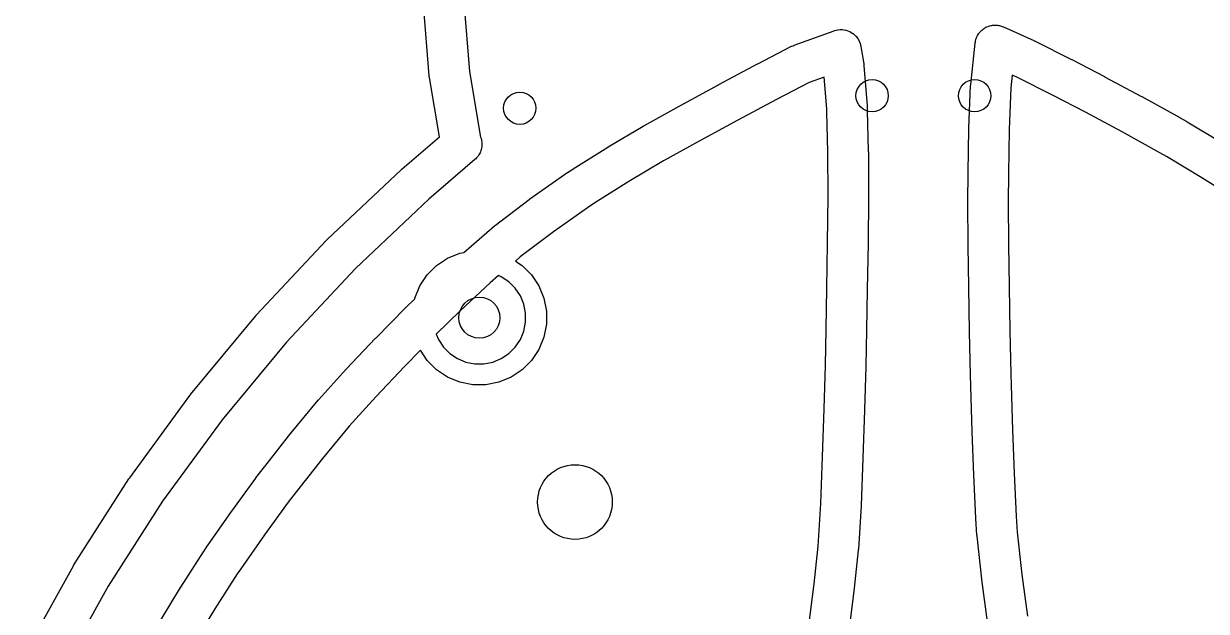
# Model space of a CAD drawing. Extents: x 4.86 to 6.83, y -5.61 to -2.67.
# Drawn here: x 4.969 to 6.122, y -4.105 to -3.532 of the extents above; entities that cross this region are included whole.
import ezdxf

# ---------------------------------------------------------------- set-up
doc = ezdxf.new("R2010")
doc.units = 0
doc.header["$MEASUREMENT"] = 0
doc.layers.add('BLACK', color=7, linetype='CONTINUOUS')

msp = doc.modelspace()

# ---------------------------------------------------------------- linework, layer by layer
at = {"layer": 'BLACK', "linetype": 'CONTINUOUS'}
for p, q in [((5.36441, -3.58283), (5.3589, -3.51326)), ((5.39822, -3.51104), (5.40358, -3.57883)), ((5.72038, -3.55305), (5.75942, -3.53899)), ((5.75942, -3.53899), (5.75968, -3.5389)), ((5.75968, -3.5389), (5.7614, -3.53849)), ((5.7614, -3.53849), (5.76311, -3.53806)), ((5.76311, -3.53806), (5.76327, -3.53805)), ((5.76327, -3.53805), (5.76341, -3.53801)), ((5.76341, -3.53801), (5.76518, -3.53794)), ((5.76518, -3.53794), (5.76695, -3.53785)), ((5.76695, -3.53785), (5.7671, -3.53787)), ((5.7671, -3.53787), (5.76725, -3.53786)), ((5.76725, -3.53786), (5.769, -3.53814)), ((5.769, -3.53814), (5.77075, -3.53839)), ((5.77075, -3.53839), (5.7709, -3.53844)), ((5.7709, -3.53844), (5.77105, -3.53847)), ((5.77105, -3.53847), (5.77271, -3.53908)), ((5.77271, -3.53908), (5.77438, -3.53966)), ((5.77438, -3.53966), (5.77451, -3.53974)), ((5.77451, -3.53974), (5.77465, -3.53979)), ((5.77465, -3.53979), (5.77617, -3.54071)), ((5.77617, -3.54071), (5.77769, -3.54161)), ((5.90046, -3.54167), (5.901, -3.54106)), ((5.901, -3.54106), (5.90146, -3.54039)), ((5.90146, -3.54039), (5.90226, -3.53962)), ((5.90226, -3.53962), (5.903, -3.53878)), ((5.903, -3.53878), (5.90364, -3.53829)), ((5.90364, -3.53829), (5.90423, -3.53772)), ((5.90423, -3.53772), (5.90516, -3.53712)), ((5.90516, -3.53712), (5.90605, -3.53644)), ((5.90605, -3.53644), (5.90678, -3.53608)), ((5.90678, -3.53608), (5.90746, -3.53564)), ((5.90746, -3.53564), (5.90849, -3.53523)), ((5.90849, -3.53523), (5.90949, -3.53474)), ((5.90949, -3.53474), (5.91027, -3.53453)), ((5.91027, -3.53453), (5.91103, -3.53423)), ((5.91103, -3.53423), (5.91213, -3.53403)), ((5.91213, -3.53403), (5.9132, -3.53374)), ((5.9132, -3.53374), (5.91401, -3.53368)), ((5.91401, -3.53368), (5.91481, -3.53354)), ((5.91481, -3.53354), (5.91592, -3.53355)), ((5.91592, -3.53355), (5.91703, -3.53348)), ((5.91703, -3.53348), (5.91784, -3.53358)), ((5.91784, -3.53358), (5.91865, -3.53359)), ((5.91865, -3.53359), (5.91974, -3.53382)), ((5.91974, -3.53382), (5.92084, -3.53396)), ((5.92084, -3.53396), (5.92161, -3.53422)), ((5.92161, -3.53422), (5.92241, -3.53439)), ((5.92241, -3.53439), (5.92343, -3.53483)), ((5.92343, -3.53483), (5.92449, -3.53518)), ((5.92449, -3.53518), (5.95415, -3.54845)), ((5.7193, -3.55356), (5.72038, -3.55305)), ((5.77769, -3.54161), (5.7778, -3.54171)), ((5.7778, -3.54171), (5.77793, -3.54179)), ((5.77793, -3.54179), (5.77924, -3.54299)), ((5.77924, -3.54299), (5.78056, -3.54417)), ((5.78056, -3.54417), (5.78065, -3.54429)), ((5.78065, -3.54429), (5.78076, -3.54439)), ((5.78076, -3.54439), (5.78181, -3.54582)), ((5.78181, -3.54582), (5.78287, -3.54723)), ((5.78287, -3.54723), (5.78294, -3.54737)), ((5.78294, -3.54737), (5.78303, -3.54749)), ((5.78303, -3.54749), (5.78378, -3.5491)), ((5.78378, -3.5491), (5.78455, -3.55069)), ((5.78455, -3.55069), (5.78459, -3.55084)), ((5.78459, -3.55084), (5.78465, -3.55098)), ((5.78465, -3.55098), (5.78508, -3.55269)), ((5.78508, -3.55269), (5.78552, -3.55441)), ((5.89264, -3.59131), (5.89687, -3.55109)), ((5.89687, -3.55109), (5.89691, -3.55082)), ((5.89691, -3.55082), (5.89714, -3.54973)), ((5.89714, -3.54973), (5.89729, -3.54863)), ((5.89729, -3.54863), (5.89756, -3.54786)), ((5.89756, -3.54786), (5.89773, -3.54706)), ((5.89773, -3.54706), (5.89818, -3.54604)), ((5.89818, -3.54604), (5.89854, -3.54499)), ((5.89854, -3.54499), (5.89894, -3.54429)), ((5.89894, -3.54429), (5.89927, -3.54354)), ((5.89927, -3.54354), (5.89991, -3.54263)), ((5.89991, -3.54263), (5.90046, -3.54167)), ((5.95415, -3.54845), (5.9544, -3.54856)), ((5.9544, -3.54856), (5.95467, -3.54872)), ((5.95467, -3.54872), (5.95496, -3.54883)), ((5.95496, -3.54883), (5.99102, -3.56698)), ((5.68496, -3.57132), (5.71795, -3.55412)), ((5.71795, -3.55412), (5.71819, -3.55399)), ((5.71819, -3.55399), (5.7193, -3.55356)), ((5.78552, -3.55441), (5.78821, -3.5712)), ((5.64688, -3.59159), (5.68481, -3.5714)), ((5.68481, -3.5714), (5.68496, -3.57132)), ((5.68496, -3.57132), (5.68496, -3.57132)), ((5.78821, -3.5712), (5.78825, -3.57147)), ((5.78825, -3.57147), (5.78828, -3.57213)), ((5.78828, -3.57213), (5.7884, -3.57278)), ((5.7884, -3.57278), (5.79149, -3.61234)), ((5.99102, -3.56698), (5.99127, -3.56711)), ((5.99127, -3.56711), (5.99128, -3.56711)), ((5.99128, -3.56711), (5.99129, -3.56712)), ((5.99129, -3.56712), (6.02305, -3.5837)), ((5.36445, -3.58317), (5.36441, -3.58283)), ((5.36447, -3.58351), (5.36445, -3.58317)), ((5.36463, -3.5846), (5.36447, -3.58351)), ((5.37453, -3.64239), (5.36463, -3.5846)), ((5.40358, -3.57883), (5.41454, -3.64276)), ((5.74981, -3.5843), (5.73497, -3.58964)), ((5.75222, -3.61516), (5.74981, -3.5843)), ((5.93318, -3.5822), (5.93186, -3.5948)), ((5.93766, -3.5842), (5.93318, -3.5822)), ((5.97319, -3.60208), (5.93766, -3.5842)), ((6.02305, -3.5837), (6.02322, -3.5838)), ((6.02322, -3.5838), (6.02322, -3.5838)), ((6.02322, -3.5838), (6.05917, -3.60303)), ((5.60898, -3.61215), (5.64674, -3.59167)), ((5.64674, -3.59167), (5.64687, -3.5916)), ((5.64687, -3.5916), (5.64688, -3.59159)), ((5.73497, -3.58964), (5.70324, -3.60619)), ((5.89086, -3.634), (5.89254, -3.59257)), ((5.89254, -3.59257), (5.89256, -3.5923)), ((5.89256, -3.5923), (5.89263, -3.5918)), ((5.89263, -3.5918), (5.89264, -3.59131)), ((5.93186, -3.5948), (5.93021, -3.63538)), ((5.70324, -3.60619), (5.66544, -3.62631)), ((6.00473, -3.61856), (5.97319, -3.60208)), ((6.05917, -3.60303), (6.05941, -3.60316)), ((6.05941, -3.60316), (6.05941, -3.60317)), ((6.05941, -3.60317), (6.05942, -3.60317)), ((6.05942, -3.60317), (6.09647, -3.62368)), ((5.57371, -3.63177), (5.60879, -3.61225)), ((5.60879, -3.61225), (5.60898, -3.61215)), ((5.60898, -3.61215), (5.60898, -3.61215)), ((5.75237, -3.61798), (5.75222, -3.61516)), ((5.75339, -3.65729), (5.75237, -3.61798)), ((5.79149, -3.61234), (5.79151, -3.61261)), ((5.79151, -3.61261), (5.79151, -3.61272)), ((5.79151, -3.61272), (5.79152, -3.61283)), ((5.79152, -3.61283), (5.7917, -3.61616)), ((5.7917, -3.61616), (5.79171, -3.61643)), ((5.79171, -3.61643), (5.79171, -3.61657)), ((5.79171, -3.61657), (5.79172, -3.61669)), ((5.79172, -3.61669), (5.79275, -3.6565)), ((6.04047, -3.63768), (6.00473, -3.61856)), ((5.53901, -3.65236), (5.57324, -3.63205)), ((5.57324, -3.63205), (5.57348, -3.63191)), ((5.57348, -3.63191), (5.5736, -3.63185)), ((5.5736, -3.63185), (5.57371, -3.63177)), ((5.66544, -3.62631), (5.62784, -3.6467)), ((6.09647, -3.62368), (6.09671, -3.62382)), ((6.09671, -3.62382), (6.09675, -3.62385)), ((6.09675, -3.62385), (6.0968, -3.62387)), ((6.0968, -3.62387), (6.10337, -3.62767)), ((6.10337, -3.62767), (6.1036, -3.62781)), ((6.1036, -3.62781), (6.10361, -3.62782)), ((6.10361, -3.62782), (6.10363, -3.62782)), ((6.10363, -3.62782), (6.13845, -3.6487)), ((5.33798, -3.67369), (5.37453, -3.64239)), ((5.41454, -3.64276), (5.41459, -3.64287)), ((5.41459, -3.64287), (5.41497, -3.64401)), ((5.41497, -3.64401), (5.41529, -3.64517)), ((5.41529, -3.64517), (5.41554, -3.64634)), ((5.89004, -3.67772), (5.89085, -3.63442)), ((5.89085, -3.63442), (5.89086, -3.63415)), ((5.89087, -3.63407), (5.89086, -3.634)), ((5.89086, -3.63415), (5.89087, -3.63407)), ((5.93021, -3.63538), (5.9294, -3.67834)), ((6.07724, -3.65803), (6.04047, -3.63768)), ((5.41489, -3.65584), (5.41448, -3.65698)), ((5.41522, -3.65469), (5.41489, -3.65584)), ((5.41549, -3.65352), (5.41522, -3.65469)), ((5.41568, -3.65233), (5.41549, -3.65352)), ((5.41554, -3.64634), (5.41571, -3.64753)), ((5.4158, -3.65113), (5.41568, -3.65233)), ((5.41571, -3.64753), (5.41581, -3.64873)), ((5.41584, -3.64993), (5.4158, -3.65113)), ((5.41581, -3.64873), (5.41584, -3.64993)), ((5.50486, -3.67373), (5.53861, -3.6526)), ((5.53861, -3.6526), (5.53884, -3.65246)), ((5.53884, -3.65246), (5.53893, -3.65242)), ((5.53893, -3.65242), (5.53901, -3.65236)), ((5.62784, -3.6467), (5.5931, -3.66604)), ((5.79275, -3.6565), (5.79276, -3.65678)), ((5.79276, -3.65678), (5.79275, -3.65687)), ((5.79275, -3.65687), (5.79276, -3.65697)), ((5.40896, -3.66474), (5.36395, -3.70328)), ((5.40985, -3.66393), (5.40896, -3.66474)), ((5.41069, -3.66307), (5.40985, -3.66393)), ((5.41147, -3.66215), (5.41069, -3.66307)), ((5.4122, -3.6612), (5.41147, -3.66215)), ((5.41286, -3.6602), (5.4122, -3.6612)), ((5.41347, -3.65916), (5.41286, -3.6602)), ((5.41401, -3.65808), (5.41347, -3.65916)), ((5.41448, -3.65698), (5.41401, -3.65808)), ((5.5931, -3.66604), (5.5593, -3.6861)), ((5.75349, -3.70032), (5.75339, -3.65729)), ((5.79276, -3.65697), (5.79286, -3.70033)), ((6.08351, -3.66166), (6.07724, -3.65803)), ((6.11802, -3.68236), (6.08351, -3.66166)), ((5.2649, -3.74271), (5.33726, -3.67434)), ((5.33726, -3.67434), (5.33764, -3.67399)), ((5.33764, -3.67399), (5.33781, -3.67384)), ((5.33781, -3.67384), (5.33798, -3.67369)), ((5.46265, -3.70303), (5.49629, -3.67935)), ((5.49629, -3.67935), (5.49652, -3.6792)), ((5.49652, -3.6792), (5.49668, -3.67911)), ((5.49668, -3.67911), (5.49683, -3.67899)), ((5.49683, -3.67899), (5.50452, -3.67395)), ((5.50452, -3.67395), (5.50475, -3.6738)), ((5.50475, -3.6738), (5.50481, -3.67377)), ((5.50481, -3.67377), (5.50486, -3.67373)), ((5.88987, -3.70561), (5.89004, -3.67797)), ((5.89004, -3.67773), (5.89004, -3.67772)), ((5.89004, -3.67797), (5.89004, -3.67773)), ((5.9294, -3.67834), (5.92924, -3.70574)), ((5.5593, -3.6861), (5.52593, -3.70699)), ((6.15135, -3.70335), (6.11802, -3.68236)), ((5.46249, -3.70317), (5.46265, -3.70303)), ((5.75309, -3.74609), (5.75349, -3.70032)), ((5.79286, -3.70055), (5.79246, -3.74649)), ((5.79286, -3.70033), (5.79286, -3.70055)), ((5.79286, -3.70055), (5.79286, -3.70055)), ((5.36395, -3.70328), (5.29238, -3.77091)), ((5.42899, -3.72855), (5.46208, -3.70345)), ((5.46208, -3.70345), (5.4623, -3.70328)), ((5.4623, -3.70328), (5.46249, -3.70317)), ((5.51869, -3.71174), (5.48559, -3.73503)), ((5.52593, -3.70699), (5.51869, -3.71174)), ((5.88987, -3.70562), (5.88987, -3.70561)), ((5.88987, -3.70586), (5.88987, -3.70562)), ((5.89013, -3.74823), (5.88987, -3.70586)), ((5.92924, -3.70574), (5.9295, -3.74791)), ((5.39822, -3.7552), (5.42798, -3.72936)), ((5.42798, -3.72936), (5.42819, -3.72918)), ((5.42819, -3.72918), (5.42862, -3.72889)), ((5.42862, -3.72889), (5.42899, -3.72855)), ((5.48559, -3.73503), (5.4533, -3.75952)), ((5.196, -3.81622), (5.26405, -3.74356)), ((5.26405, -3.74356), (5.26441, -3.74319)), ((5.26441, -3.74319), (5.26466, -3.74295)), ((5.26466, -3.74295), (5.2649, -3.74271)), ((5.75241, -3.79053), (5.75309, -3.74609)), ((5.79246, -3.74662), (5.79178, -3.79117)), ((5.79246, -3.74649), (5.79246, -3.74661)), ((5.79246, -3.74661), (5.79246, -3.74662)), ((5.89013, -3.74836), (5.89013, -3.74823)), ((5.89013, -3.74823), (5.89013, -3.74823)), ((5.89066, -3.78915), (5.89013, -3.74836)), ((5.9295, -3.74791), (5.93003, -3.7886)), ((5.38239, -3.76091), (5.3943, -3.75598)), ((5.3943, -3.75598), (5.39822, -3.7552)), ((5.4533, -3.75952), (5.44851, -3.76368)), ((5.29238, -3.77091), (5.22515, -3.8427)), ((5.36256, -3.77719), (5.37168, -3.76807)), ((5.37168, -3.76807), (5.38239, -3.76091)), ((5.44851, -3.76368), (5.4551, -3.76807)), ((5.4551, -3.76807), (5.46421, -3.77719)), ((5.3554, -3.7879), (5.36256, -3.77719)), ((5.43213, -3.77789), (5.42397, -3.78498)), ((5.43473, -3.77897), (5.43213, -3.77789)), ((5.44211, -3.7839), (5.43473, -3.77897)), ((5.46421, -3.77719), (5.47137, -3.7879)), ((5.35047, -3.79981), (5.3554, -3.7879)), ((5.42397, -3.78498), (5.39497, -3.81194)), ((5.44838, -3.79018), (5.44211, -3.7839)), ((5.45332, -3.79755), (5.44838, -3.79018)), ((5.47137, -3.7879), (5.4763, -3.79981)), ((5.75165, -3.83024), (5.75241, -3.79053)), ((5.79178, -3.79125), (5.79101, -3.83103)), ((5.79178, -3.79117), (5.79178, -3.79124)), ((5.79178, -3.79124), (5.79178, -3.79125)), ((5.89066, -3.78923), (5.89066, -3.78915)), ((5.89066, -3.78915), (5.89066, -3.78915)), ((5.89141, -3.83254), (5.89066, -3.78923)), ((5.93003, -3.7886), (5.93078, -3.83182)), ((5.34157, -3.80895), (5.35035, -3.80042)), ((5.35035, -3.80042), (5.35047, -3.79981)), ((5.45671, -3.80575), (5.45332, -3.79755)), ((5.45844, -3.81446), (5.45671, -3.80575)), ((5.4763, -3.79981), (5.47882, -3.81245)), ((5.13171, -3.89381), (5.1952, -3.81712)), ((5.1952, -3.81712), (5.19554, -3.81673)), ((5.19554, -3.81673), (5.19577, -3.81648)), ((5.19577, -3.81648), (5.196, -3.81622)), ((5.31233, -3.83873), (5.34124, -3.80928)), ((5.34124, -3.80928), (5.34144, -3.80908)), ((5.34144, -3.80908), (5.34151, -3.80902)), ((5.34151, -3.80902), (5.34157, -3.80895)), ((5.39497, -3.81194), (5.37128, -3.83498)), ((5.45844, -3.82334), (5.45844, -3.81446)), ((5.47882, -3.81245), (5.47882, -3.82534)), ((5.45671, -3.83204), (5.45844, -3.82334)), ((5.47882, -3.82534), (5.4763, -3.83798)), ((5.28348, -3.86918), (5.31209, -3.83899)), ((5.31209, -3.83899), (5.31228, -3.83879)), ((5.31228, -3.83879), (5.31231, -3.83876)), ((5.31231, -3.83876), (5.31233, -3.83873)), ((5.37128, -3.83498), (5.37346, -3.84024)), ((5.37346, -3.84024), (5.37839, -3.84762)), ((5.44838, -3.84762), (5.45332, -3.84024)), ((5.45332, -3.84024), (5.45671, -3.83204)), ((5.4763, -3.83798), (5.47137, -3.84989)), ((5.75085, -3.86537), (5.75165, -3.83024)), ((5.79101, -3.83109), (5.79021, -3.86631)), ((5.79101, -3.83103), (5.79101, -3.83109)), ((5.79101, -3.83109), (5.79101, -3.83109)), ((5.89141, -3.83255), (5.89141, -3.83254)), ((5.89141, -3.83263), (5.89141, -3.83255)), ((5.89232, -3.87453), (5.89141, -3.83263)), ((5.93078, -3.83182), (5.93168, -3.87364)), ((5.22515, -3.8427), (5.16242, -3.91845)), ((5.35586, -3.85058), (5.34055, -3.86619)), ((5.36256, -3.86061), (5.35586, -3.85058)), ((5.37839, -3.84762), (5.38466, -3.8539)), ((5.44211, -3.8539), (5.44838, -3.84762)), ((5.47137, -3.84989), (5.46421, -3.86061)), ((5.37168, -3.86972), (5.36256, -3.86061)), ((5.38466, -3.8539), (5.39204, -3.85883)), ((5.39204, -3.85883), (5.40024, -3.86222)), ((5.40024, -3.86222), (5.40895, -3.86396)), ((5.40895, -3.86396), (5.41782, -3.86396)), ((5.41782, -3.86396), (5.42653, -3.86222)), ((5.42653, -3.86222), (5.43473, -3.85883)), ((5.43473, -3.85883), (5.44211, -3.8539)), ((5.46421, -3.86061), (5.4551, -3.86972)), ((5.25681, -3.89873), (5.28316, -3.86953)), ((5.28316, -3.86953), (5.28335, -3.86933)), ((5.28335, -3.86933), (5.28342, -3.86926)), ((5.28342, -3.86926), (5.28348, -3.86918)), ((5.34055, -3.86619), (5.31223, -3.89608)), ((5.38239, -3.87688), (5.37168, -3.86972)), ((5.4551, -3.86972), (5.44438, -3.87688)), ((5.7497, -3.90776), (5.75085, -3.86537)), ((5.7902, -3.8664), (5.78905, -3.90887)), ((5.79021, -3.86631), (5.7902, -3.86639)), ((5.7902, -3.86639), (5.7902, -3.8664)), ((5.89232, -3.8746), (5.89232, -3.87453)), ((5.89232, -3.87453), (5.89232, -3.87453)), ((5.8926, -3.88575), (5.89232, -3.8746)), ((5.93168, -3.87364), (5.93196, -3.88471)), ((5.3943, -3.88181), (5.38239, -3.87688)), ((5.40694, -3.88433), (5.3943, -3.88181)), ((5.41983, -3.88433), (5.40694, -3.88433)), ((5.43247, -3.88181), (5.41983, -3.88433)), ((5.44438, -3.87688), (5.43247, -3.88181)), ((5.89261, -3.88576), (5.8926, -3.88575)), ((5.89261, -3.88585), (5.89261, -3.88576)), ((5.89394, -3.92998), (5.89261, -3.88585)), ((5.93196, -3.88471), (5.93329, -3.92872)), ((5.07228, -3.97517), (5.13098, -3.89475)), ((5.13098, -3.89475), (5.13128, -3.89434)), ((5.13128, -3.89434), (5.1315, -3.89408)), ((5.1315, -3.89408), (5.13171, -3.89381)), ((5.25643, -3.89916), (5.25664, -3.89896)), ((5.25664, -3.89896), (5.25681, -3.89873)), ((5.31223, -3.89608), (5.28633, -3.92479)), ((5.22987, -3.93128), (5.25626, -3.89937)), ((5.25626, -3.89937), (5.25643, -3.89916)), ((5.74817, -3.95449), (5.7497, -3.90776)), ((5.78905, -3.90898), (5.78752, -3.95586)), ((5.78905, -3.90887), (5.78905, -3.90898)), ((5.78905, -3.90898), (5.78905, -3.90898)), ((5.16242, -3.91845), (5.10444, -3.99789)), ((5.20398, -3.96408), (5.22959, -3.93162)), ((5.22959, -3.93162), (5.22976, -3.93141)), ((5.22976, -3.93141), (5.22983, -3.93135)), ((5.22983, -3.93135), (5.22987, -3.93128)), ((5.28633, -3.92479), (5.26036, -3.95619)), ((5.89394, -3.92999), (5.89394, -3.92998)), ((5.89395, -3.93013), (5.89394, -3.92999)), ((5.89554, -3.97208), (5.89395, -3.93013)), ((5.93329, -3.92872), (5.93488, -3.97048)), ((5.26036, -3.95619), (5.23499, -3.98833)), ((5.74631, -4.00022), (5.74817, -3.95449)), ((5.78752, -3.95602), (5.78564, -4.00203)), ((5.78752, -3.95586), (5.78751, -3.95601)), ((5.78751, -3.95601), (5.78752, -3.95602)), ((5.19548, -3.97525), (5.20376, -3.96436)), ((5.20376, -3.96436), (5.20393, -3.96414)), ((5.20393, -3.96414), (5.20396, -3.96411)), ((5.20396, -3.96411), (5.20398, -3.96408)), ((5.01793, -4.06001), (5.07161, -3.97616)), ((5.07161, -3.97616), (5.07189, -3.97573)), ((5.07189, -3.97573), (5.07209, -3.97545)), ((5.07209, -3.97545), (5.07228, -3.97517)), ((5.17181, -4.00765), (5.19525, -3.97555)), ((5.19525, -3.97555), (5.19541, -3.97533)), ((5.19541, -3.97533), (5.19545, -3.97529)), ((5.19545, -3.97529), (5.19548, -3.97525)), ((5.89554, -3.97209), (5.89554, -3.97208)), ((5.89555, -3.9723), (5.89554, -3.97209)), ((5.89761, -4.01445), (5.89555, -3.9723)), ((5.93488, -3.97048), (5.93692, -4.01233)), ((5.23499, -3.98833), (5.22693, -3.99893)), ((5.10444, -3.99789), (5.05142, -4.08073)), ((5.22693, -3.99893), (5.20373, -4.03071)), ((5.74376, -4.04189), (5.74631, -4.00022)), ((5.78562, -4.00243), (5.78303, -4.04472)), ((5.78562, -4.0023), (5.78561, -4.00236)), ((5.78561, -4.00236), (5.78562, -4.00243)), ((5.78564, -4.00203), (5.78562, -4.0023)), ((5.14822, -4.04136), (5.17158, -4.00797)), ((5.17158, -4.00797), (5.17174, -4.00775)), ((5.17174, -4.00775), (5.17178, -4.0077)), ((5.17178, -4.0077), (5.17181, -4.00765)), ((5.89762, -4.01451), (5.89761, -4.01445)), ((5.93692, -4.01233), (5.938, -4.02799)), ((5.89762, -4.01456), (5.89762, -4.01451)), ((5.89763, -4.01484), (5.89762, -4.01456)), ((5.89875, -4.03109), (5.89763, -4.01484)), ((5.20373, -4.03071), (5.18058, -4.06378)), ((5.8988, -4.03134), (5.89875, -4.03109)), ((5.89879, -4.0316), (5.8988, -4.03134)), ((5.89882, -4.03187), (5.89879, -4.0316)), ((5.9034, -4.07379), (5.89882, -4.03187)), ((5.938, -4.02799), (5.94251, -4.06928)), ((5.12211, -4.08178), (5.14425, -4.04727)), ((5.14425, -4.04727), (5.1444, -4.04704)), ((5.1444, -4.04704), (5.14444, -4.04698)), ((5.14444, -4.04698), (5.14448, -4.04692)), ((5.14448, -4.04692), (5.14801, -4.04167)), ((5.14801, -4.04167), (5.14816, -4.04144)), ((5.14816, -4.04144), (5.14819, -4.0414)), ((5.14819, -4.0414), (5.14822, -4.04136)), ((5.73991, -4.0784), (5.74376, -4.04189)), ((5.78296, -4.04559), (5.77904, -4.08273)), ((5.78301, -4.045), (5.78296, -4.04529)), ((5.78296, -4.04529), (5.78296, -4.04559)), ((5.78303, -4.04472), (5.78301, -4.045)), ((5.01732, -4.06104), (5.01757, -4.06059)), ((5.01757, -4.06059), (5.01776, -4.0603)), ((5.01776, -4.0603), (5.01793, -4.06001)), ((4.96886, -4.14801), (5.01732, -4.06104)), ((5.17727, -4.0687), (5.15537, -4.10286)), ((5.18058, -4.06378), (5.17727, -4.0687)), ((5.94251, -4.06928), (5.94796, -4.11008)), ((5.05142, -4.08073), (5.00355, -4.16664)), ((5.10294, -4.11315), (5.12189, -4.08214)), ((5.12189, -4.08214), (5.12203, -4.08191)), ((5.12203, -4.08191), (5.12208, -4.08185)), ((5.12208, -4.08185), (5.12211, -4.08178)), ((5.73476, -4.11898), (5.73991, -4.0784)), ((5.77899, -4.08314), (5.77378, -4.12425)), ((5.77901, -4.083), (5.77899, -4.08307)), ((5.77899, -4.08307), (5.77899, -4.08314)), ((5.77904, -4.08273), (5.77901, -4.083)), ((5.90342, -4.07389), (5.9034, -4.07379)), ((5.90342, -4.07399), (5.90342, -4.07389)), ((5.90345, -4.07426), (5.90342, -4.07399)), ((5.90896, -4.11545), (5.90345, -4.07426)), ((5.15537, -4.10286), (5.13672, -4.13336))]:
    msp.add_line(p, q, dxfattribs=at)
at = {"layer": 'BLACK'}
for centre, radius in [((5.79646, -3.60236), 0.01575), ((5.89646, -3.60236), 0.01575), ((5.45276, -3.61457), 0.01575), ((5.41339, -3.8189), 0.02004), ((5.5066, -3.99873), 0.03642)]:
    msp.add_circle(centre, radius, dxfattribs=at)

doc.saveas('drawing.dxf')
